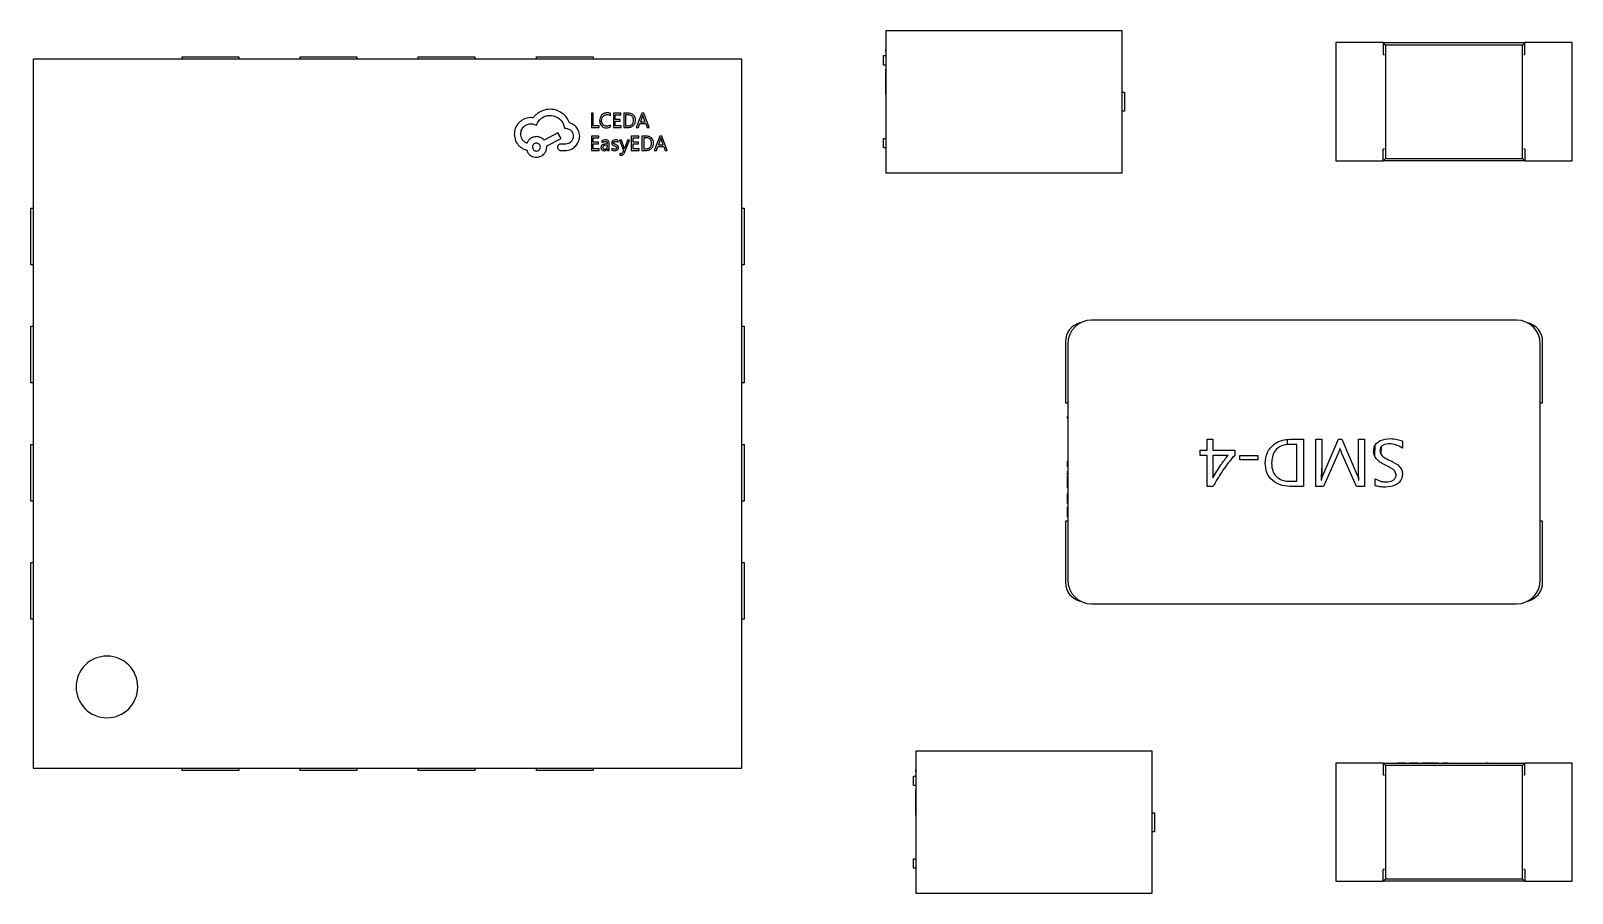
# Model space of a CAD drawing. Header units: millimetres. Extents: x 0 to 297, y 0 to 210.
# Drawn here: x 92.18 to 105.23, y 134.76 to 142.05 of the extents above; entities that cross this region are included whole.
import ezdxf

# ---------------------------------------------------------------- set-up
doc = ezdxf.new("R2010")
doc.units = ezdxf.units.MM

msp = doc.modelspace()

# ---------------------------------------------------------------- linework, layer by layer
at = {"color": 7, "linetype": 'Continuous', "lineweight": 25}
for p, q in [((101.418, 142.052), (99.418, 142.052)), ((99.418, 142.052), (99.418, 140.852)), ((101.418, 140.852), (101.418, 142.052)), ((99.416, 141.944), (99.418, 141.944)), ((99.416, 141.93), (99.418, 141.93)), ((99.416, 141.897), (99.418, 141.897)), ((99.416, 141.89), (99.418, 141.89)), ((99.416, 141.878), (99.418, 141.878)), ((103.228, 141.952), (103.228, 140.952)), ((103.628, 141.952), (103.228, 141.952)), ((103.648, 141.932), (103.628, 141.952)), ((103.628, 141.952), (104.828, 141.952)), ((103.628, 141.952), (103.628, 141.852)), ((104.808, 141.932), (103.648, 141.932)), ((103.648, 141.932), (103.648, 140.972)), ((103.749, 141.954), (103.749, 141.952)), ((103.749, 141.954), (103.779, 141.954)), ((103.779, 141.954), (103.779, 141.952)), ((103.779, 141.954), (103.79, 141.954)), ((103.79, 141.954), (103.79, 141.952)), ((103.79, 141.954), (103.822, 141.954)), ((103.822, 141.954), (103.822, 141.952)), ((103.826, 141.954), (103.826, 141.952)), ((103.838, 141.954), (103.838, 141.952)), ((103.85, 141.954), (103.85, 141.952)), ((103.85, 141.954), (103.88, 141.954)), ((103.88, 141.954), (103.88, 141.952)), ((103.88, 141.954), (103.891, 141.954)), ((103.891, 141.954), (103.891, 141.952)), ((103.891, 141.954), (103.923, 141.954)), ((103.923, 141.954), (103.923, 141.952)), ((103.923, 141.954), (103.925, 141.954)), ((103.927, 141.954), (103.927, 141.952)), ((103.939, 141.954), (103.939, 141.952)), ((103.962, 141.954), (103.97, 141.954)), ((103.97, 141.954), (103.97, 141.952)), ((103.97, 141.954), (103.993, 141.954)), ((103.993, 141.954), (103.993, 141.952)), ((103.993, 141.954), (103.994, 141.954)), ((103.994, 141.954), (103.994, 141.952)), ((103.994, 141.954), (104.007, 141.954)), ((104.007, 141.954), (104.007, 141.952)), ((104.007, 141.954), (104.009, 141.954)), ((104.009, 141.954), (104.009, 141.952)), ((104.009, 141.954), (104.01, 141.954)), ((104.01, 141.954), (104.01, 141.952)), ((104.01, 141.954), (104.052, 141.954)), ((104.052, 141.954), (104.052, 141.952)), ((104.052, 141.954), (104.053, 141.954)), ((104.053, 141.954), (104.053, 141.952)), ((104.054, 141.954), (104.056, 141.954)), ((104.056, 141.954), (104.056, 141.952)), ((104.063, 141.952), (104.063, 141.954)), ((104.063, 141.954), (104.063, 141.952)), ((104.063, 141.954), (104.063, 141.952)), ((104.063, 141.954), (104.063, 141.952)), ((104.068, 141.954), (104.068, 141.952)), ((104.088, 141.954), (104.088, 141.952)), ((104.093, 141.954), (104.097, 141.954)), ((104.118, 141.954), (104.118, 141.952)), ((104.13, 141.954), (104.13, 141.952)), ((104.133, 141.954), (104.133, 141.952)), ((104.133, 141.954), (104.165, 141.954)), ((104.165, 141.954), (104.165, 141.952)), ((104.165, 141.954), (104.176, 141.954)), ((104.176, 141.954), (104.176, 141.952)), ((104.176, 141.954), (104.176, 141.952)), ((104.176, 141.954), (104.176, 141.954)), ((104.176, 141.954), (104.176, 141.952)), ((104.176, 141.954), (104.177, 141.954)), ((104.176, 141.954), (104.176, 141.954)), ((104.177, 141.954), (104.177, 141.952)), ((104.243, 141.954), (104.243, 141.952)), ((104.3, 141.954), (104.3, 141.952)), ((104.331, 141.954), (104.331, 141.952)), ((104.409, 141.954), (104.409, 141.952)), ((104.479, 141.954), (104.479, 141.952)), ((104.504, 141.954), (104.504, 141.952)), ((104.518, 141.954), (104.518, 141.952)), ((104.584, 141.954), (104.584, 141.952)), ((104.612, 141.954), (104.612, 141.952)), ((104.828, 141.952), (104.808, 141.932)), ((104.808, 140.972), (104.808, 141.932)), ((105.228, 141.952), (104.828, 141.952)), ((104.828, 141.852), (104.828, 141.952)), ((105.228, 140.952), (105.228, 141.952)), ((92.198, 141.813), (92.198, 135.813)), ((98.198, 141.813), (92.198, 141.813)), ((93.458, 141.813), (93.458, 141.833)), ((93.458, 141.833), (93.938, 141.833)), ((93.938, 141.833), (93.938, 141.813)), ((94.458, 141.813), (94.458, 141.833)), ((94.458, 141.833), (94.938, 141.833)), ((94.938, 141.833), (94.938, 141.813)), ((95.458, 141.813), (95.458, 141.833)), ((95.458, 141.833), (95.938, 141.833)), ((95.938, 141.833), (95.938, 141.813)), ((96.458, 141.833), (96.938, 141.833)), ((96.458, 141.813), (96.458, 141.833)), ((96.938, 141.833), (96.938, 141.813)), ((98.198, 135.813), (98.198, 141.813)), ((99.398, 141.762), (99.398, 141.842)), ((99.398, 141.842), (99.416, 141.842)), ((99.418, 141.762), (99.398, 141.762)), ((99.416, 141.843), (99.418, 141.843)), ((99.416, 141.804), (99.418, 141.804)), ((99.416, 141.788), (99.418, 141.788)), ((99.416, 141.759), (99.418, 141.759)), ((99.416, 141.721), (99.416, 141.726)), ((99.416, 141.726), (99.418, 141.726)), ((103.628, 141.852), (103.638, 141.852)), ((104.818, 141.852), (104.828, 141.852)), ((99.416, 141.721), (99.418, 141.721)), ((99.416, 141.705), (99.416, 141.721)), ((99.416, 141.704), (99.416, 141.705)), ((99.416, 141.705), (99.418, 141.705)), ((99.416, 141.704), (99.418, 141.704)), ((99.416, 141.703), (99.418, 141.703)), ((99.416, 141.699), (99.418, 141.699)), ((99.416, 141.699), (99.416, 141.699)), ((99.416, 141.697), (99.418, 141.697)), ((99.416, 141.685), (99.416, 141.687)), ((99.416, 141.682), (99.418, 141.682)), ((99.416, 141.673), (99.418, 141.673)), ((99.416, 141.669), (99.418, 141.669)), ((99.416, 141.665), (99.416, 141.666)), ((99.416, 141.666), (99.418, 141.666)), ((99.416, 141.664), (99.418, 141.664)), ((99.416, 141.643), (99.416, 141.664)), ((99.416, 141.641), (99.416, 141.643)), ((99.416, 141.643), (99.418, 141.643)), ((99.416, 141.643), (99.418, 141.643)), ((99.416, 141.643), (99.416, 141.643)), ((99.416, 141.641), (99.418, 141.641)), ((99.416, 141.635), (99.416, 141.641)), ((99.416, 141.635), (99.418, 141.635)), ((99.416, 141.623), (99.416, 141.635)), ((99.416, 141.623), (99.418, 141.623)), ((99.416, 141.608), (99.418, 141.608)), ((99.416, 141.602), (99.418, 141.602)), ((99.416, 141.6), (99.416, 141.601)), ((99.416, 141.6), (99.418, 141.6)), ((99.416, 141.584), (99.416, 141.6)), ((99.416, 141.584), (99.418, 141.584)), ((99.416, 141.578), (99.416, 141.584)), ((99.416, 141.578), (99.418, 141.578)), ((99.416, 141.563), (99.416, 141.578)), ((99.416, 141.563), (99.418, 141.563)), ((99.416, 141.557), (99.416, 141.562)), ((99.416, 141.557), (99.418, 141.557)), ((99.416, 141.551), (99.418, 141.551)), ((99.416, 141.533), (99.416, 141.549)), ((99.416, 141.549), (99.418, 141.549)), ((99.416, 141.533), (99.418, 141.533)), ((99.416, 141.527), (99.416, 141.533)), ((99.416, 141.512), (99.416, 141.527)), ((99.416, 141.527), (99.418, 141.527)), ((99.416, 141.512), (99.418, 141.512)), ((101.418, 141.532), (101.438, 141.532)), ((101.438, 141.532), (101.438, 141.372)), ((96.925, 141.356), (96.925, 141.234)), ((96.94, 141.356), (96.925, 141.356)), ((96.94, 141.248), (96.94, 141.356)), ((97.085, 141.336), (97.085, 141.353)), ((97.11, 141.356), (97.11, 141.234)), ((97.173, 141.356), (97.11, 141.356)), ((97.125, 141.342), (97.173, 141.342)), ((97.125, 141.303), (97.125, 141.342)), ((97.173, 141.342), (97.173, 141.356)), ((97.198, 141.356), (97.198, 141.234)), ((97.233, 141.356), (97.198, 141.356)), ((97.233, 141.342), (97.214, 141.342)), ((97.214, 141.342), (97.214, 141.248)), ((97.351, 141.356), (97.304, 141.234)), ((97.368, 141.356), (97.351, 141.356)), ((97.359, 141.34), (97.359, 141.34)), ((97.414, 141.234), (97.368, 141.356)), ((101.438, 141.372), (101.418, 141.372)), ((96.696, 141.228), (96.703, 141.228)), ((96.925, 141.234), (96.989, 141.234)), ((96.989, 141.248), (96.94, 141.248)), ((96.989, 141.234), (96.989, 141.248)), ((97.085, 141.239), (97.085, 141.254)), ((97.11, 141.234), (97.175, 141.234)), ((97.169, 141.303), (97.125, 141.303)), ((97.125, 141.289), (97.169, 141.289)), ((97.125, 141.248), (97.125, 141.289)), ((97.175, 141.248), (97.125, 141.248)), ((97.169, 141.289), (97.169, 141.303)), ((97.175, 141.234), (97.175, 141.248)), ((97.198, 141.234), (97.232, 141.234)), ((97.214, 141.248), (97.232, 141.248)), ((97.304, 141.234), (97.322, 141.234)), ((97.322, 141.234), (97.334, 141.267)), ((97.334, 141.267), (97.384, 141.267)), ((97.357, 141.332), (97.339, 141.281)), ((97.339, 141.281), (97.38, 141.281)), ((97.38, 141.281), (97.361, 141.332)), ((97.384, 141.267), (97.397, 141.234)), ((97.397, 141.234), (97.414, 141.234)), ((96.641, 141.188), (96.524, 141.127)), ((96.546, 141.078), (96.668, 141.142)), ((96.546, 141.069), (96.546, 141.078)), ((96.668, 141.142), (96.641, 141.188)), ((96.708, 141.093), (96.669, 141.093)), ((96.925, 141.162), (96.925, 141.04)), ((96.987, 141.162), (96.925, 141.162)), ((96.94, 141.148), (96.987, 141.148)), ((96.94, 141.109), (96.94, 141.148)), ((96.984, 141.109), (96.94, 141.109)), ((96.94, 141.095), (96.984, 141.095)), ((96.94, 141.054), (96.94, 141.095)), ((96.984, 141.095), (96.984, 141.109)), ((96.987, 141.148), (96.987, 141.162)), ((97.013, 141.121), (97.013, 141.106)), ((97.06, 141.096), (97.034, 141.092)), ((97.06, 141.084), (97.039, 141.081)), ((97.06, 141.076), (97.06, 141.084)), ((97.075, 141.04), (97.075, 141.096)), ((97.15, 141.111), (97.15, 141.125)), ((97.162, 141.127), (97.197, 141.04)), ((97.179, 141.127), (97.162, 141.127)), ((97.202, 141.062), (97.179, 141.127)), ((97.23, 141.127), (97.206, 141.062)), ((97.206, 141.027), (97.246, 141.127)), ((97.246, 141.127), (97.23, 141.127)), ((97.325, 141.162), (97.262, 141.162)), ((97.262, 141.162), (97.262, 141.04)), ((97.278, 141.148), (97.325, 141.148)), ((97.278, 141.109), (97.278, 141.148)), ((97.322, 141.109), (97.278, 141.109)), ((97.278, 141.095), (97.322, 141.095)), ((97.278, 141.054), (97.278, 141.095)), ((97.322, 141.095), (97.322, 141.109)), ((97.325, 141.148), (97.325, 141.162)), ((97.351, 141.162), (97.351, 141.04)), ((97.386, 141.162), (97.351, 141.162)), ((97.385, 141.148), (97.367, 141.148)), ((97.367, 141.148), (97.367, 141.054)), ((97.504, 141.162), (97.457, 141.04)), ((97.475, 141.04), (97.486, 141.074)), ((97.486, 141.074), (97.537, 141.074)), ((97.51, 141.138), (97.491, 141.087)), ((97.491, 141.087), (97.532, 141.087)), ((97.521, 141.162), (97.504, 141.162)), ((97.512, 141.147), (97.512, 141.147)), ((97.532, 141.087), (97.514, 141.138)), ((97.567, 141.04), (97.521, 141.162)), ((97.537, 141.074), (97.55, 141.04)), ((99.398, 141.062), (99.398, 141.142)), ((99.398, 141.142), (99.418, 141.142)), ((96.662, 141.04), (96.714, 141.04)), ((96.925, 141.04), (96.99, 141.04)), ((96.99, 141.054), (96.94, 141.054)), ((96.99, 141.04), (96.99, 141.054)), ((97.059, 141.054), (97.06, 141.054)), ((97.06, 141.054), (97.06, 141.04)), ((97.06, 141.04), (97.075, 141.04)), ((97.096, 141.059), (97.096, 141.043)), ((97.165, 141.014), (97.165, 141)), ((97.197, 141.04), (97.19, 141.025)), ((97.204, 141.055), (97.202, 141.062)), ((97.204, 141.055), (97.204, 141.055)), ((97.262, 141.04), (97.328, 141.04)), ((97.328, 141.054), (97.278, 141.054)), ((97.328, 141.04), (97.328, 141.054)), ((97.351, 141.04), (97.385, 141.04)), ((97.367, 141.054), (97.385, 141.054)), ((97.457, 141.04), (97.475, 141.04)), ((97.55, 141.04), (97.567, 141.04)), ((99.418, 141.062), (99.398, 141.062)), ((103.228, 140.952), (103.628, 140.952)), ((103.638, 141.052), (103.628, 141.052)), ((103.628, 140.952), (103.628, 141.052)), ((103.648, 140.972), (103.628, 140.952)), ((104.828, 140.952), (103.628, 140.952)), ((103.648, 140.972), (104.808, 140.972)), ((104.828, 140.952), (104.808, 140.972)), ((104.828, 141.052), (104.818, 141.052)), ((104.828, 141.052), (104.828, 140.952)), ((104.828, 140.952), (105.228, 140.952)), ((99.418, 140.852), (101.418, 140.852)), ((92.178, 140.073), (92.178, 140.553)), ((92.178, 140.553), (92.198, 140.553)), ((98.198, 140.553), (98.218, 140.553)), ((98.218, 140.553), (98.218, 140.073)), ((92.198, 140.073), (92.178, 140.073)), ((98.218, 140.073), (98.198, 140.073)), ((92.178, 139.073), (92.178, 139.553)), ((92.178, 139.553), (92.198, 139.553)), ((98.198, 139.553), (98.218, 139.553)), ((98.218, 139.553), (98.218, 139.073)), ((104.758, 139.604), (101.158, 139.604)), ((100.938, 139.424), (100.938, 138.904)), ((100.958, 139.404), (100.958, 137.404)), ((104.958, 137.404), (104.958, 139.404)), ((104.978, 138.904), (104.978, 139.424)), ((92.198, 139.073), (92.178, 139.073)), ((98.218, 139.073), (98.198, 139.073)), ((100.938, 138.904), (100.958, 138.904)), ((100.956, 138.891), (100.958, 138.891)), ((100.956, 138.861), (100.958, 138.861)), ((104.958, 138.904), (104.978, 138.904)), ((100.956, 138.788), (100.958, 138.788)), ((100.956, 138.773), (100.958, 138.773)), ((100.956, 138.745), (100.958, 138.745)), ((100.956, 138.669), (100.958, 138.669)), ((102.137, 138.597), (102.186, 138.597)), ((102.137, 138.504), (102.137, 138.597)), ((102.186, 138.597), (102.186, 138.504)), ((102.843, 138.597), (102.952, 138.597)), ((102.952, 138.597), (102.952, 138.197)), ((103.059, 138.197), (103.059, 138.597)), ((103.059, 138.597), (103.108, 138.597)), ((103.108, 138.597), (103.108, 138.33)), ((103.117, 138.291), (103.249, 138.597)), ((103.249, 138.597), (103.279, 138.597)), ((103.279, 138.597), (103.408, 138.293)), ((103.42, 138.332), (103.42, 138.597)), ((103.42, 138.597), (103.469, 138.597)), ((103.469, 138.597), (103.469, 138.197)), ((92.178, 138.073), (92.178, 138.553)), ((92.178, 138.553), (92.198, 138.553)), ((98.198, 138.553), (98.218, 138.553)), ((98.218, 138.553), (98.218, 138.073)), ((100.956, 138.582), (100.958, 138.582)), ((100.956, 138.548), (100.958, 138.548)), ((100.956, 138.485), (100.958, 138.485)), ((102.079, 138.504), (102.137, 138.504)), ((102.079, 138.46), (102.079, 138.504)), ((102.186, 138.504), (102.371, 138.504)), ((102.371, 138.504), (102.371, 138.462)), ((102.817, 138.549), (102.819, 138.594)), ((102.898, 138.553), (102.841, 138.553)), ((102.898, 138.241), (102.898, 138.553)), ((103.244, 138.469), (103.122, 138.197)), ((103.264, 138.519), (103.262, 138.519)), ((103.401, 138.197), (103.282, 138.47)), ((103.557, 138.452), (103.56, 138.543)), ((103.61, 138.531), (103.608, 138.476)), ((103.791, 138.581), (103.791, 138.522)), ((100.956, 138.4), (100.956, 138.412)), ((100.956, 138.412), (100.958, 138.412)), ((100.956, 138.4), (100.958, 138.4)), ((100.956, 138.364), (100.956, 138.4)), ((100.956, 138.363), (100.956, 138.364)), ((100.956, 138.364), (100.958, 138.364)), ((100.956, 138.363), (100.958, 138.363)), ((100.956, 138.361), (100.958, 138.361)), ((100.956, 138.352), (100.956, 138.353)), ((100.956, 138.348), (100.958, 138.348)), ((102.137, 138.46), (102.079, 138.46)), ((102.137, 138.197), (102.137, 138.46)), ((102.186, 138.46), (102.186, 138.27)), ((102.315, 138.46), (102.186, 138.46)), ((102.415, 138.46), (102.566, 138.46)), ((102.415, 138.421), (102.415, 138.46)), ((102.566, 138.421), (102.415, 138.421)), ((102.566, 138.46), (102.566, 138.421)), ((103.105, 138.26), (103.108, 138.352)), ((103.704, 138.405), (103.705, 138.414)), ((100.956, 138.32), (100.956, 138.324)), ((100.956, 138.315), (100.958, 138.315)), ((100.956, 138.301), (100.958, 138.301)), ((100.956, 138.294), (100.958, 138.294)), ((100.956, 138.286), (100.958, 138.286)), ((100.956, 138.286), (100.958, 138.286)), ((100.956, 138.277), (100.956, 138.279)), ((100.956, 138.279), (100.958, 138.279)), ((100.956, 138.23), (100.956, 138.276)), ((100.956, 138.276), (100.958, 138.276)), ((100.956, 138.23), (100.958, 138.23)), ((100.956, 138.228), (100.956, 138.23)), ((100.956, 138.225), (100.956, 138.228)), ((100.956, 138.228), (100.958, 138.228)), ((100.956, 138.225), (100.958, 138.225)), ((100.956, 138.211), (100.956, 138.225)), ((100.956, 138.211), (100.958, 138.211)), ((100.956, 138.185), (100.956, 138.211)), ((102.839, 138.241), (102.898, 138.241)), ((103.104, 138.25), (103.105, 138.25)), ((103.42, 138.25), (103.422, 138.25)), ((103.561, 138.203), (103.561, 138.261)), ((92.198, 138.073), (92.178, 138.073)), ((98.218, 138.073), (98.198, 138.073)), ((100.956, 138.185), (100.958, 138.185)), ((100.956, 138.151), (100.958, 138.151)), ((100.956, 138.138), (100.958, 138.138)), ((100.956, 138.133), (100.956, 138.136)), ((100.956, 138.099), (100.956, 138.133)), ((100.956, 138.133), (100.958, 138.133)), ((100.956, 138.099), (100.958, 138.099)), ((100.956, 138.086), (100.956, 138.099)), ((100.956, 138.086), (100.958, 138.086)), ((100.956, 138.052), (100.956, 138.086)), ((102.189, 138.197), (102.137, 138.197)), ((102.952, 138.197), (102.839, 138.197)), ((103.122, 138.197), (103.059, 138.197)), ((103.469, 138.197), (103.401, 138.197)), ((100.956, 138.052), (100.958, 138.052)), ((100.956, 138.039), (100.958, 138.039)), ((100.956, 138.026), (100.958, 138.026)), ((100.956, 137.987), (100.956, 138.021)), ((100.956, 138.021), (100.958, 138.021)), ((100.956, 137.987), (100.958, 137.987)), ((100.956, 137.974), (100.956, 137.987)), ((100.956, 137.94), (100.956, 137.974)), ((100.956, 137.974), (100.958, 137.974)), ((100.938, 137.904), (100.938, 137.384)), ((100.958, 137.904), (100.938, 137.904)), ((100.956, 137.94), (100.958, 137.94)), ((104.978, 137.904), (104.958, 137.904)), ((104.978, 137.384), (104.978, 137.904)), ((92.178, 137.073), (92.178, 137.553)), ((92.178, 137.553), (92.198, 137.553)), ((98.198, 137.553), (98.218, 137.553)), ((98.218, 137.553), (98.218, 137.073)), ((101.158, 137.204), (104.758, 137.204)), ((92.198, 137.073), (92.178, 137.073)), ((98.218, 137.073), (98.198, 137.073)), ((101.672, 135.956), (99.672, 135.956)), ((99.672, 135.956), (99.672, 134.756)), ((101.672, 134.756), (101.672, 135.956)), ((103.228, 135.856), (103.228, 134.856)), ((103.628, 135.856), (103.228, 135.856)), ((103.648, 135.836), (103.628, 135.856)), ((103.628, 135.856), (104.828, 135.856)), ((103.628, 135.856), (103.628, 135.756)), ((103.749, 135.858), (103.749, 135.856)), ((103.749, 135.858), (103.779, 135.858)), ((103.779, 135.858), (103.779, 135.856)), ((103.779, 135.858), (103.79, 135.858)), ((103.79, 135.858), (103.79, 135.856)), ((103.79, 135.858), (103.822, 135.858)), ((103.822, 135.858), (103.822, 135.856)), ((103.826, 135.858), (103.826, 135.856)), ((103.838, 135.858), (103.838, 135.856)), ((103.85, 135.858), (103.85, 135.856)), ((103.85, 135.858), (103.88, 135.858)), ((103.88, 135.858), (103.88, 135.856)), ((103.88, 135.858), (103.891, 135.858)), ((103.891, 135.858), (103.891, 135.856)), ((103.891, 135.858), (103.923, 135.858)), ((103.923, 135.858), (103.923, 135.856)), ((103.923, 135.858), (103.925, 135.858)), ((103.927, 135.858), (103.927, 135.856)), ((103.939, 135.858), (103.939, 135.856)), ((103.962, 135.858), (103.97, 135.858)), ((103.97, 135.858), (103.97, 135.856)), ((103.97, 135.858), (103.993, 135.858)), ((103.993, 135.858), (103.993, 135.856)), ((103.993, 135.858), (103.994, 135.858)), ((103.994, 135.858), (103.994, 135.856)), ((103.994, 135.858), (104.007, 135.858)), ((104.007, 135.858), (104.007, 135.856)), ((104.007, 135.858), (104.009, 135.858)), ((104.009, 135.858), (104.009, 135.856)), ((104.009, 135.858), (104.01, 135.858)), ((104.01, 135.858), (104.01, 135.856)), ((104.01, 135.858), (104.052, 135.858)), ((104.052, 135.858), (104.052, 135.856)), ((104.052, 135.858), (104.053, 135.858)), ((104.053, 135.858), (104.053, 135.856)), ((104.054, 135.858), (104.056, 135.858)), ((104.056, 135.858), (104.056, 135.856)), ((104.063, 135.856), (104.063, 135.858)), ((104.063, 135.858), (104.063, 135.856)), ((104.063, 135.858), (104.063, 135.856)), ((104.063, 135.858), (104.063, 135.856)), ((104.068, 135.858), (104.068, 135.856)), ((104.088, 135.858), (104.088, 135.856)), ((104.093, 135.858), (104.097, 135.858)), ((104.118, 135.858), (104.118, 135.856)), ((104.13, 135.858), (104.13, 135.856)), ((104.133, 135.858), (104.133, 135.856)), ((104.133, 135.858), (104.165, 135.858)), ((104.165, 135.858), (104.165, 135.856)), ((104.165, 135.858), (104.176, 135.858)), ((104.176, 135.858), (104.176, 135.856)), ((104.176, 135.858), (104.176, 135.856)), ((104.176, 135.858), (104.176, 135.858)), ((104.176, 135.858), (104.176, 135.856)), ((104.176, 135.858), (104.177, 135.858)), ((104.176, 135.858), (104.176, 135.858)), ((104.177, 135.858), (104.177, 135.856)), ((104.243, 135.858), (104.243, 135.856)), ((104.3, 135.858), (104.3, 135.856)), ((104.331, 135.858), (104.331, 135.856)), ((104.409, 135.858), (104.409, 135.856)), ((104.479, 135.858), (104.479, 135.856)), ((104.504, 135.858), (104.504, 135.856)), ((104.518, 135.858), (104.518, 135.856)), ((104.584, 135.858), (104.584, 135.856)), ((104.612, 135.858), (104.612, 135.856)), ((104.828, 135.856), (104.808, 135.836)), ((105.228, 135.856), (104.828, 135.856)), ((104.828, 135.756), (104.828, 135.856)), ((105.228, 134.856), (105.228, 135.856)), ((92.198, 135.813), (98.198, 135.813)), ((93.458, 135.793), (93.458, 135.813)), ((93.938, 135.793), (93.458, 135.793)), ((93.938, 135.813), (93.938, 135.793)), ((94.458, 135.793), (94.458, 135.813)), ((94.938, 135.793), (94.458, 135.793)), ((94.938, 135.813), (94.938, 135.793)), ((95.458, 135.793), (95.458, 135.813)), ((95.938, 135.793), (95.458, 135.793)), ((95.938, 135.813), (95.938, 135.793)), ((96.458, 135.793), (96.458, 135.813)), ((96.938, 135.793), (96.458, 135.793)), ((96.938, 135.813), (96.938, 135.793)), ((99.652, 135.666), (99.652, 135.746)), ((99.652, 135.746), (99.67, 135.746)), ((99.67, 135.848), (99.672, 135.848)), ((99.67, 135.834), (99.672, 135.834)), ((99.67, 135.801), (99.672, 135.801)), ((99.67, 135.794), (99.672, 135.794)), ((99.67, 135.782), (99.672, 135.782)), ((99.67, 135.747), (99.672, 135.747)), ((103.628, 135.756), (103.638, 135.756)), ((103.648, 135.836), (103.648, 134.876)), ((104.808, 135.836), (103.648, 135.836)), ((104.808, 134.876), (104.808, 135.836)), ((104.818, 135.756), (104.828, 135.756)), ((99.672, 135.666), (99.652, 135.666)), ((99.67, 135.708), (99.672, 135.708)), ((99.67, 135.692), (99.672, 135.692)), ((99.67, 135.663), (99.672, 135.663)), ((99.67, 135.625), (99.67, 135.63)), ((99.67, 135.63), (99.672, 135.63)), ((99.67, 135.625), (99.672, 135.625)), ((99.67, 135.609), (99.67, 135.625)), ((99.67, 135.608), (99.67, 135.609)), ((99.67, 135.609), (99.672, 135.609)), ((99.67, 135.608), (99.672, 135.608)), ((99.67, 135.607), (99.672, 135.607)), ((99.67, 135.603), (99.672, 135.603)), ((99.67, 135.603), (99.67, 135.603)), ((99.67, 135.601), (99.672, 135.601)), ((99.67, 135.589), (99.67, 135.591)), ((99.67, 135.586), (99.672, 135.586)), ((99.67, 135.577), (99.672, 135.577)), ((99.67, 135.573), (99.672, 135.573)), ((99.67, 135.57), (99.672, 135.57)), ((99.67, 135.569), (99.67, 135.57)), ((99.67, 135.547), (99.67, 135.568)), ((99.67, 135.568), (99.672, 135.568)), ((99.67, 135.545), (99.67, 135.547)), ((99.67, 135.547), (99.672, 135.547)), ((99.67, 135.547), (99.672, 135.547)), ((99.67, 135.547), (99.67, 135.547)), ((99.67, 135.545), (99.672, 135.545)), ((99.67, 135.539), (99.67, 135.545)), ((99.67, 135.527), (99.67, 135.539)), ((99.67, 135.539), (99.672, 135.539)), ((99.67, 135.527), (99.672, 135.527)), ((99.67, 135.512), (99.672, 135.512)), ((99.67, 135.506), (99.672, 135.506)), ((99.67, 135.504), (99.67, 135.505)), ((99.67, 135.488), (99.67, 135.504)), ((99.67, 135.504), (99.672, 135.504)), ((99.67, 135.488), (99.672, 135.488)), ((99.67, 135.482), (99.67, 135.488)), ((99.67, 135.467), (99.67, 135.482)), ((99.67, 135.482), (99.672, 135.482)), ((99.67, 135.467), (99.672, 135.467)), ((99.67, 135.461), (99.67, 135.466)), ((99.67, 135.461), (99.672, 135.461)), ((99.67, 135.455), (99.672, 135.455)), ((99.67, 135.453), (99.672, 135.453)), ((99.67, 135.437), (99.67, 135.453)), ((99.67, 135.437), (99.672, 135.437)), ((99.67, 135.431), (99.67, 135.437)), ((99.67, 135.416), (99.67, 135.431)), ((99.67, 135.431), (99.672, 135.431)), ((99.67, 135.416), (99.672, 135.416)), ((101.672, 135.436), (101.692, 135.436)), ((101.692, 135.436), (101.692, 135.276)), ((101.692, 135.276), (101.672, 135.276)), ((99.652, 135.046), (99.672, 135.046)), ((99.652, 134.966), (99.652, 135.046)), ((99.672, 134.966), (99.652, 134.966)), ((103.638, 134.956), (103.628, 134.956)), ((103.628, 134.856), (103.628, 134.956)), ((104.828, 134.956), (104.818, 134.956)), ((104.828, 134.956), (104.828, 134.856)), ((103.228, 134.856), (103.628, 134.856)), ((103.648, 134.876), (103.628, 134.856)), ((104.828, 134.856), (103.628, 134.856)), ((103.648, 134.876), (104.808, 134.876)), ((104.828, 134.856), (104.808, 134.876)), ((104.828, 134.856), (105.228, 134.856)), ((99.672, 134.756), (101.672, 134.756))]:
    msp.add_line(p, q, dxfattribs=at)
for centre, radius, start, end in [((101.098, 139.424), 0.16, 102.487, 180), ((101.158, 139.404), 0.2, 90, 180), ((104.758, 139.404), 0.2, 0, 90), ((104.818, 139.424), 0.16, 0, 77.513), ((101.098, 137.384), 0.16, 180, 257.513), ((101.158, 137.404), 0.2, 180, 270), ((104.758, 137.404), 0.2, 270, 0), ((104.818, 137.384), 0.16, 282.487, 0), ((92.822, 136.501), 0.261, 0, 180), ((92.822, 136.501), 0.261, 180, 0)]:
    msp.add_arc(centre, radius, start, end, dxfattribs=at)
for points, knots in [([(99.416, 141.89), (99.416, 141.892), (99.416, 141.894), (99.416, 141.896), (99.416, 141.897)], [0, 0, 0, 0, 0.560098, 1, 1, 1, 1]), ([(99.416, 141.878), (99.416, 141.88), (99.416, 141.885), (99.416, 141.889), (99.416, 141.89)], [0, 0, 0, 0, 0.55532, 1, 1, 1, 1]), ([(104.056, 141.954), (104.057, 141.954), (104.059, 141.954), (104.062, 141.954), (104.062, 141.954), (104.063, 141.954)], [0, 0, 0, 0, 0.292205, 0.564001, 1, 1, 1, 1]), ([(104.068, 141.954), (104.072, 141.954), (104.078, 141.954), (104.084, 141.954), (104.088, 141.954)], [0, 0, 0, 0, 0.516592, 1, 1, 1, 1]), ([(104.122, 141.954), (104.122, 141.954), (104.123, 141.954), (104.123, 141.954), (104.123, 141.954)], [0, 0, 0, 0, 0.168088, 1, 1, 1, 1]), ([(104.504, 141.954), (104.507, 141.954), (104.511, 141.954), (104.516, 141.954), (104.518, 141.954)], [0, 0, 0, 0, 0.560098, 1, 1, 1, 1]), ([(99.416, 141.697), (99.416, 141.699), (99.416, 141.703), (99.416, 141.703), (99.416, 141.703)], [0, 0, 0, 0, 0.535916, 1, 1, 1, 1]), ([(99.416, 141.682), (99.416, 141.685), (99.416, 141.691), (99.416, 141.695), (99.416, 141.697)], [0, 0, 0, 0, 0.568137, 1, 1, 1, 1]), ([(99.416, 141.673), (99.416, 141.674), (99.416, 141.677), (99.416, 141.681), (99.416, 141.682)], [0, 0, 0, 0, 0.5165921, 1, 1, 1, 1]), ([(99.416, 141.666), (99.416, 141.666), (99.416, 141.667), (99.416, 141.669), (99.416, 141.669), (99.416, 141.669)], [0, 0, 0, 0, 0.292205, 0.564001, 1, 1, 1, 1]), ([(99.416, 141.608), (99.416, 141.61), (99.416, 141.615), (99.416, 141.621), (99.416, 141.623)], [0, 0, 0, 0, 0.5410323, 1, 1, 1, 1]), ([(99.416, 141.602), (99.416, 141.602), (99.416, 141.602), (99.416, 141.604), (99.416, 141.606), (99.416, 141.608)], [0, 0, 0, 0, 0.297635, 0.573106, 1, 1, 1, 1]), ([(99.416, 141.551), (99.416, 141.551), (99.416, 141.551), (99.416, 141.553), (99.416, 141.555), (99.416, 141.557)], [0, 0, 0, 0, 0.297635, 0.573106, 1, 1, 1, 1]), ([(96.47, 141.355), (96.462, 141.348), (96.448, 141.337), (96.437, 141.323), (96.432, 141.317)], [0, 0, 0, 0, 0.55532, 1, 1, 1, 1]), ([(96.458, 141.253), (96.464, 141.266), (96.476, 141.292), (96.506, 141.318), (96.54, 141.334), (96.563, 141.336), (96.575, 141.336)], [0, 0, 0, 0, 0.277461, 0.551779, 0.771142, 1, 1, 1, 1]), ([(96.574, 141.389), (96.553, 141.387), (96.515, 141.383), (96.484, 141.363), (96.47, 141.355)], [0, 0, 0, 0, 0.5613801, 1, 1, 1, 1]), ([(96.692, 141.343), (96.672, 141.358), (96.636, 141.383), (96.593, 141.387), (96.574, 141.389)], [0, 0, 0, 0, 0.560447, 1, 1, 1, 1]), ([(96.575, 141.336), (96.592, 141.334), (96.625, 141.33), (96.663, 141.302), (96.688, 141.267), (96.693, 141.241), (96.696, 141.228)], [0, 0, 0, 0, 0.2844763, 0.5604314, 0.7778595, 1, 1, 1, 1]), ([(96.739, 141.275), (96.732, 141.289), (96.72, 141.315), (96.701, 141.335), (96.692, 141.343)], [0, 0, 0, 0, 0.5568971, 1, 1, 1, 1]), ([(97.011, 141.34), (97.006, 141.332), (96.995, 141.318), (96.994, 141.301), (96.994, 141.292)], [0, 0, 0, 0, 0.5359162, 1, 1, 1, 1]), ([(97.056, 141.358), (97.047, 141.357), (97.03, 141.355), (97.017, 141.345), (97.011, 141.34)], [0, 0, 0, 0, 0.568137, 1, 1, 1, 1]), ([(97.023, 141.33), (97.029, 141.334), (97.038, 141.342), (97.051, 141.343), (97.056, 141.344)], [0, 0, 0, 0, 0.545172, 1, 1, 1, 1]), ([(97.085, 141.353), (97.08, 141.354), (97.071, 141.358), (97.061, 141.358), (97.056, 141.358)], [0, 0, 0, 0, 0.516592, 1, 1, 1, 1]), ([(97.056, 141.344), (97.062, 141.343), (97.072, 141.343), (97.081, 141.338), (97.085, 141.336)], [0, 0, 0, 0, 0.564823, 1, 1, 1, 1]), ([(97.279, 141.34), (97.272, 141.345), (97.258, 141.354), (97.241, 141.355), (97.233, 141.356)], [0, 0, 0, 0, 0.541032, 1, 1, 1, 1]), ([(97.268, 141.33), (97.262, 141.334), (97.251, 141.341), (97.239, 141.341), (97.233, 141.342)], [0, 0, 0, 0, 0.529515, 1, 1, 1, 1]), ([(97.298, 141.296), (97.297, 141.301), (97.297, 141.31), (97.292, 141.326), (97.284, 141.334), (97.279, 141.34)], [0, 0, 0, 0, 0.297635, 0.573106, 1, 1, 1, 1]), ([(97.359, 141.34), (97.359, 141.338), (97.358, 141.335), (97.357, 141.333), (97.357, 141.332)], [0, 0, 0, 0, 0.62739, 1, 1, 1, 1]), ([(97.361, 141.332), (97.361, 141.333), (97.36, 141.336), (97.359, 141.339), (97.359, 141.34)], [0, 0, 0, 0, 0.461299, 1, 1, 1, 1]), ([(96.312, 141.277), (96.299, 141.26), (96.276, 141.231), (96.273, 141.194), (96.271, 141.178)], [0, 0, 0, 0, 0.557202, 1, 1, 1, 1]), ([(96.412, 141.318), (96.391, 141.316), (96.353, 141.311), (96.325, 141.287), (96.312, 141.277)], [0, 0, 0, 0, 0.556227, 1, 1, 1, 1]), ([(96.326, 141.179), (96.327, 141.192), (96.331, 141.218), (96.354, 141.246), (96.382, 141.263), (96.402, 141.265), (96.412, 141.266)], [0, 0, 0, 0, 0.2833163, 0.5580486, 0.7754339, 1, 1, 1, 1]), ([(96.432, 141.317), (96.428, 141.317), (96.421, 141.318), (96.415, 141.318), (96.412, 141.318)], [0, 0, 0, 0, 0.560098, 1, 1, 1, 1]), ([(96.412, 141.266), (96.422, 141.265), (96.438, 141.264), (96.452, 141.256), (96.458, 141.253)], [0, 0, 0, 0, 0.5694378, 1, 1, 1, 1]), ([(96.703, 141.228), (96.713, 141.227), (96.733, 141.224), (96.755, 141.206), (96.768, 141.184), (96.77, 141.168), (96.771, 141.16)], [0, 0, 0, 0, 0.283534, 0.557975, 0.775205, 1, 1, 1, 1]), ([(96.825, 141.161), (96.823, 141.175), (96.819, 141.204), (96.797, 141.238), (96.77, 141.262), (96.749, 141.271), (96.739, 141.275)], [0, 0, 0, 0, 0.281479, 0.558611, 0.777607, 1, 1, 1, 1]), ([(96.994, 141.292), (96.995, 141.283), (96.996, 141.267), (97.005, 141.254), (97.01, 141.248)], [0, 0, 0, 0, 0.582615, 1, 1, 1, 1]), ([(97.01, 141.293), (97.011, 141.301), (97.012, 141.315), (97.02, 141.326), (97.023, 141.33)], [0, 0, 0, 0, 0.5859065, 1, 1, 1, 1]), ([(97.022, 141.259), (97.019, 141.264), (97.011, 141.275), (97.011, 141.287), (97.01, 141.293)], [0, 0, 0, 0, 0.528199, 1, 1, 1, 1]), ([(97.01, 141.248), (97.016, 141.243), (97.028, 141.233), (97.044, 141.232), (97.051, 141.232)], [0, 0, 0, 0, 0.5381948, 1, 1, 1, 1]), ([(97.054, 141.246), (97.047, 141.246), (97.035, 141.247), (97.026, 141.255), (97.022, 141.259)], [0, 0, 0, 0, 0.571087, 1, 1, 1, 1]), ([(97.051, 141.232), (97.058, 141.232), (97.07, 141.232), (97.081, 141.237), (97.085, 141.239)], [0, 0, 0, 0, 0.595834, 1, 1, 1, 1]), ([(97.085, 141.254), (97.08, 141.251), (97.07, 141.246), (97.059, 141.246), (97.054, 141.246)], [0, 0, 0, 0, 0.540106, 1, 1, 1, 1]), ([(97.232, 141.248), (97.24, 141.248), (97.253, 141.249), (97.264, 141.257), (97.268, 141.26)], [0, 0, 0, 0, 0.591294, 1, 1, 1, 1]), ([(97.232, 141.234), (97.242, 141.235), (97.26, 141.236), (97.273, 141.246), (97.279, 141.251)], [0, 0, 0, 0, 0.577296, 1, 1, 1, 1]), ([(97.281, 141.296), (97.281, 141.3), (97.281, 141.307), (97.277, 141.32), (97.271, 141.326), (97.268, 141.33)], [0, 0, 0, 0, 0.3149752, 0.5946942, 1, 1, 1, 1]), ([(97.268, 141.26), (97.27, 141.263), (97.275, 141.268), (97.28, 141.28), (97.281, 141.29), (97.281, 141.296)], [0, 0, 0, 0, 0.25995, 0.527871, 1, 1, 1, 1]), ([(97.279, 141.251), (97.285, 141.258), (97.296, 141.271), (97.297, 141.288), (97.298, 141.296)], [0, 0, 0, 0, 0.540507, 1, 1, 1, 1]), ([(96.271, 141.178), (96.273, 141.158), (96.277, 141.123), (96.298, 141.095), (96.308, 141.083)], [0, 0, 0, 0, 0.557939, 1, 1, 1, 1]), ([(96.308, 141.083), (96.319, 141.073), (96.339, 141.054), (96.365, 141.045), (96.377, 141.041)], [0, 0, 0, 0, 0.560871, 1, 1, 1, 1]), ([(96.378, 141.1), (96.37, 141.104), (96.353, 141.113), (96.337, 141.134), (96.327, 141.157), (96.326, 141.172), (96.326, 141.179)], [0, 0, 0, 0, 0.276785, 0.552833, 0.772739, 1, 1, 1, 1]), ([(96.459, 141.157), (96.449, 141.156), (96.429, 141.154), (96.405, 141.139), (96.387, 141.121), (96.381, 141.107), (96.378, 141.1)], [0, 0, 0, 0, 0.28669, 0.564822, 0.782131, 1, 1, 1, 1]), ([(96.458, 141.102), (96.454, 141.102), (96.445, 141.101), (96.434, 141.093), (96.426, 141.082), (96.424, 141.068), (96.426, 141.055), (96.434, 141.044), (96.445, 141.036), (96.454, 141.035), (96.458, 141.035)], [0, 0, 0, 0, 0.125297, 0.247808, 0.371076, 0.5, 0.628924, 0.752192, 0.874703, 1, 1, 1, 1]), ([(96.458, 141.035), (96.463, 141.035), (96.472, 141.036), (96.483, 141.044), (96.491, 141.055), (96.493, 141.069), (96.49, 141.082), (96.483, 141.093), (96.472, 141.101), (96.463, 141.102), (96.458, 141.102)], [0, 0, 0, 0, 0.128923, 0.252192, 0.374703, 0.5, 0.628924, 0.752192, 0.874703, 1, 1, 1, 1]), ([(96.524, 141.127), (96.514, 141.137), (96.495, 141.153), (96.471, 141.156), (96.459, 141.157)], [0, 0, 0, 0, 0.54889, 1, 1, 1, 1]), ([(96.664, 141.094), (96.66, 141.093), (96.652, 141.092), (96.643, 141.085), (96.638, 141.076), (96.638, 141.07), (96.637, 141.067)], [0, 0, 0, 0, 0.283042, 0.558142, 0.775723, 1, 1, 1, 1]), ([(96.669, 141.093), (96.668, 141.093), (96.667, 141.093), (96.665, 141.093), (96.664, 141.094)], [0, 0, 0, 0, 0.560796, 1, 1, 1, 1]), ([(96.771, 141.16), (96.77, 141.151), (96.767, 141.132), (96.751, 141.11), (96.731, 141.096), (96.716, 141.094), (96.708, 141.093)], [0, 0, 0, 0, 0.283961, 0.558121, 0.774973, 1, 1, 1, 1]), ([(96.714, 141.04), (96.73, 141.043), (96.76, 141.049), (96.783, 141.07), (96.792, 141.079)], [0, 0, 0, 0, 0.557617, 1, 1, 1, 1]), ([(96.792, 141.079), (96.803, 141.093), (96.821, 141.117), (96.823, 141.148), (96.825, 141.161)], [0, 0, 0, 0, 0.560121, 1, 1, 1, 1]), ([(97.034, 141.092), (97.03, 141.091), (97.024, 141.09), (97.016, 141.087), (97.01, 141.081), (97.005, 141.073), (97.005, 141.067), (97.005, 141.064)], [0, 0, 0, 0, 0.223087, 0.413842, 0.584193, 0.78082, 1, 1, 1, 1]), ([(97.043, 141.129), (97.037, 141.129), (97.027, 141.128), (97.017, 141.123), (97.013, 141.121)], [0, 0, 0, 0, 0.572828, 1, 1, 1, 1]), ([(97.013, 141.106), (97.018, 141.11), (97.027, 141.116), (97.037, 141.117), (97.042, 141.117)], [0, 0, 0, 0, 0.566346, 1, 1, 1, 1]), ([(97.024, 141.076), (97.024, 141.075), (97.022, 141.073), (97.021, 141.07), (97.02, 141.067), (97.02, 141.065)], [0, 0, 0, 0, 0.2594261, 0.5274086, 1, 1, 1, 1]), ([(97.039, 141.081), (97.036, 141.081), (97.03, 141.08), (97.026, 141.077), (97.024, 141.076)], [0, 0, 0, 0, 0.641649, 1, 1, 1, 1]), ([(97.042, 141.117), (97.044, 141.117), (97.048, 141.117), (97.053, 141.114), (97.057, 141.11), (97.059, 141.103), (97.059, 141.098), (97.06, 141.096)], [0, 0, 0, 0, 0.190633, 0.356708, 0.518791, 0.733962, 1, 1, 1, 1]), ([(97.075, 141.096), (97.075, 141.1), (97.074, 141.107), (97.071, 141.116), (97.065, 141.124), (97.055, 141.129), (97.047, 141.129), (97.043, 141.129)], [0, 0, 0, 0, 0.215736, 0.397382, 0.561541, 0.761757, 1, 1, 1, 1]), ([(97.053, 141.058), (97.055, 141.061), (97.059, 141.066), (97.059, 141.073), (97.06, 141.076)], [0, 0, 0, 0, 0.542182, 1, 1, 1, 1]), ([(97.105, 141.122), (97.104, 141.121), (97.101, 141.118), (97.097, 141.112), (97.096, 141.107), (97.096, 141.104)], [0, 0, 0, 0, 0.292205, 0.564001, 1, 1, 1, 1]), ([(97.096, 141.104), (97.096, 141.101), (97.096, 141.096), (97.099, 141.092), (97.1, 141.09)], [0, 0, 0, 0, 0.5737749, 1, 1, 1, 1]), ([(97.1, 141.09), (97.101, 141.089), (97.103, 141.086), (97.11, 141.082), (97.115, 141.08), (97.119, 141.078)], [0, 0, 0, 0, 0.2040515, 0.4645553, 1, 1, 1, 1]), ([(97.13, 141.129), (97.125, 141.129), (97.116, 141.129), (97.109, 141.124), (97.105, 141.122)], [0, 0, 0, 0, 0.581614, 1, 1, 1, 1]), ([(97.111, 141.105), (97.111, 141.106), (97.112, 141.108), (97.113, 141.111), (97.115, 141.113), (97.116, 141.114)], [0, 0, 0, 0, 0.279552, 0.548934, 1, 1, 1, 1]), ([(97.115, 141.097), (97.114, 141.098), (97.112, 141.101), (97.111, 141.104), (97.111, 141.105)], [0, 0, 0, 0, 0.533014, 1, 1, 1, 1]), ([(97.13, 141.09), (97.126, 141.091), (97.121, 141.093), (97.116, 141.096), (97.115, 141.097)], [0, 0, 0, 0, 0.676699, 1, 1, 1, 1]), ([(97.116, 141.114), (97.118, 141.115), (97.122, 141.117), (97.126, 141.117), (97.128, 141.117)], [0, 0, 0, 0, 0.5236274, 1, 1, 1, 1]), ([(97.119, 141.078), (97.123, 141.077), (97.128, 141.075), (97.133, 141.072), (97.135, 141.071)], [0, 0, 0, 0, 0.667818, 1, 1, 1, 1]), ([(97.128, 141.117), (97.133, 141.117), (97.14, 141.116), (97.147, 141.112), (97.15, 141.111)], [0, 0, 0, 0, 0.567156, 1, 1, 1, 1]), ([(97.15, 141.125), (97.147, 141.127), (97.14, 141.129), (97.133, 141.129), (97.13, 141.129)], [0, 0, 0, 0, 0.5496137, 1, 1, 1, 1]), ([(97.149, 141.078), (97.148, 141.079), (97.145, 141.082), (97.139, 141.086), (97.133, 141.088), (97.13, 141.09)], [0, 0, 0, 0, 0.211881, 0.474285, 1, 1, 1, 1]), ([(97.154, 141.064), (97.154, 141.067), (97.154, 141.072), (97.151, 141.076), (97.149, 141.078)], [0, 0, 0, 0, 0.572606, 1, 1, 1, 1]), ([(97.421, 141.137), (97.415, 141.14), (97.404, 141.147), (97.391, 141.148), (97.385, 141.148)], [0, 0, 0, 0, 0.529515, 1, 1, 1, 1]), ([(97.432, 141.146), (97.425, 141.151), (97.411, 141.161), (97.394, 141.162), (97.386, 141.162)], [0, 0, 0, 0, 0.541032, 1, 1, 1, 1]), ([(97.434, 141.102), (97.434, 141.106), (97.433, 141.114), (97.43, 141.126), (97.424, 141.133), (97.421, 141.137)], [0, 0, 0, 0, 0.314975, 0.594694, 1, 1, 1, 1]), ([(97.421, 141.067), (97.423, 141.069), (97.428, 141.074), (97.433, 141.087), (97.434, 141.096), (97.434, 141.102)], [0, 0, 0, 0, 0.2599504, 0.5278706, 1, 1, 1, 1]), ([(97.45, 141.103), (97.45, 141.108), (97.45, 141.117), (97.445, 141.132), (97.437, 141.141), (97.432, 141.146)], [0, 0, 0, 0, 0.297635, 0.573106, 1, 1, 1, 1]), ([(97.432, 141.057), (97.438, 141.064), (97.449, 141.078), (97.45, 141.095), (97.45, 141.103)], [0, 0, 0, 0, 0.540507, 1, 1, 1, 1]), ([(97.512, 141.147), (97.511, 141.145), (97.511, 141.142), (97.51, 141.139), (97.51, 141.138)], [0, 0, 0, 0, 0.62739, 1, 1, 1, 1]), ([(97.514, 141.138), (97.514, 141.139), (97.513, 141.142), (97.512, 141.145), (97.512, 141.147)], [0, 0, 0, 0, 0.461299, 1, 1, 1, 1]), ([(96.377, 141.041), (96.381, 141.032), (96.389, 141.014), (96.411, 140.995), (96.435, 140.984), (96.451, 140.983), (96.459, 140.982)], [0, 0, 0, 0, 0.277909, 0.553175, 0.772919, 1, 1, 1, 1]), ([(96.459, 140.982), (96.472, 140.984), (96.498, 140.988), (96.526, 141.011), (96.543, 141.039), (96.545, 141.059), (96.546, 141.069)], [0, 0, 0, 0, 0.283316, 0.558049, 0.775434, 1, 1, 1, 1]), ([(96.637, 141.067), (96.638, 141.063), (96.639, 141.055), (96.645, 141.047), (96.653, 141.041), (96.659, 141.04), (96.662, 141.04)], [0, 0, 0, 0, 0.281447, 0.55884, 0.777519, 1, 1, 1, 1]), ([(97.005, 141.064), (97.005, 141.059), (97.006, 141.052), (97.01, 141.047), (97.012, 141.045)], [0, 0, 0, 0, 0.577345, 1, 1, 1, 1]), ([(97.012, 141.045), (97.015, 141.043), (97.022, 141.039), (97.029, 141.038), (97.032, 141.038)], [0, 0, 0, 0, 0.527593, 1, 1, 1, 1]), ([(97.02, 141.065), (97.02, 141.064), (97.02, 141.061), (97.022, 141.058), (97.024, 141.056), (97.025, 141.055)], [0, 0, 0, 0, 0.292626, 0.566552, 1, 1, 1, 1]), ([(97.025, 141.055), (97.027, 141.053), (97.03, 141.051), (97.034, 141.051), (97.036, 141.051)], [0, 0, 0, 0, 0.529978, 1, 1, 1, 1]), ([(97.032, 141.038), (97.036, 141.038), (97.042, 141.039), (97.052, 141.043), (97.056, 141.05), (97.059, 141.054)], [0, 0, 0, 0, 0.287353, 0.555636, 1, 1, 1, 1]), ([(97.036, 141.051), (97.04, 141.051), (97.046, 141.052), (97.051, 141.056), (97.053, 141.058)], [0, 0, 0, 0, 0.563392, 1, 1, 1, 1]), ([(97.121, 141.051), (97.116, 141.051), (97.107, 141.052), (97.099, 141.057), (97.096, 141.059)], [0, 0, 0, 0, 0.549511, 1, 1, 1, 1]), ([(97.096, 141.043), (97.1, 141.042), (97.107, 141.039), (97.115, 141.038), (97.119, 141.038)], [0, 0, 0, 0, 0.535911, 1, 1, 1, 1]), ([(97.119, 141.038), (97.125, 141.038), (97.134, 141.039), (97.141, 141.043), (97.145, 141.045)], [0, 0, 0, 0, 0.5930999, 1, 1, 1, 1]), ([(97.139, 141.062), (97.139, 141.061), (97.138, 141.058), (97.136, 141.055), (97.133, 141.052), (97.127, 141.051), (97.123, 141.051), (97.121, 141.051)], [0, 0, 0, 0, 0.16617, 0.317863, 0.479198, 0.70885, 1, 1, 1, 1]), ([(97.135, 141.071), (97.135, 141.07), (97.137, 141.069), (97.138, 141.066), (97.139, 141.064), (97.139, 141.062)], [0, 0, 0, 0, 0.288352, 0.560641, 1, 1, 1, 1]), ([(97.145, 141.045), (97.146, 141.046), (97.149, 141.049), (97.154, 141.055), (97.154, 141.061), (97.154, 141.064)], [0, 0, 0, 0, 0.287771, 0.558422, 1, 1, 1, 1]), ([(97.174, 141.012), (97.173, 141.012), (97.17, 141.013), (97.167, 141.014), (97.165, 141.014)], [0, 0, 0, 0, 0.542056, 1, 1, 1, 1]), ([(97.165, 141), (97.167, 141), (97.17, 140.999), (97.174, 140.999), (97.175, 140.999)], [0, 0, 0, 0, 0.522339, 1, 1, 1, 1]), ([(97.19, 141.025), (97.189, 141.022), (97.187, 141.019), (97.183, 141.015), (97.179, 141.013), (97.176, 141.012), (97.174, 141.012)], [0, 0, 0, 0, 0.321194, 0.5927975, 0.7925407, 1, 1, 1, 1]), ([(97.175, 140.999), (97.179, 141), (97.186, 141), (97.195, 141.007), (97.202, 141.016), (97.205, 141.023), (97.206, 141.027)], [0, 0, 0, 0, 0.242258, 0.495139, 0.726622, 1, 1, 1, 1]), ([(97.206, 141.062), (97.206, 141.06), (97.205, 141.058), (97.205, 141.056), (97.204, 141.055)], [0, 0, 0, 0, 0.6384247, 1, 1, 1, 1]), ([(97.385, 141.054), (97.393, 141.055), (97.406, 141.055), (97.417, 141.063), (97.421, 141.067)], [0, 0, 0, 0, 0.591294, 1, 1, 1, 1]), ([(97.385, 141.04), (97.395, 141.041), (97.412, 141.042), (97.426, 141.053), (97.432, 141.057)], [0, 0, 0, 0, 0.577296, 1, 1, 1, 1]), ([(100.956, 138.773), (100.956, 138.776), (100.956, 138.781), (100.956, 138.785), (100.956, 138.788)], [0, 0, 0, 0, 0.560098, 1, 1, 1, 1]), ([(102.63, 138.392), (102.633, 138.423), (102.639, 138.486), (102.697, 138.555), (102.77, 138.592), (102.818, 138.595), (102.843, 138.597)], [0, 0, 0, 0, 0.279887, 0.558933, 0.779231, 1, 1, 1, 1]), ([(103.547, 138.494), (103.548, 138.506), (103.55, 138.532), (103.571, 138.565), (103.617, 138.596), (103.66, 138.6), (103.69, 138.602)], [0, 0, 0, 0, 0.1871125, 0.3736904, 0.5607253, 1, 1, 1, 1]), ([(103.69, 138.602), (103.71, 138.601), (103.744, 138.599), (103.777, 138.586), (103.791, 138.581)], [0, 0, 0, 0, 0.5607561, 1, 1, 1, 1]), ([(102.841, 138.553), (102.817, 138.551), (102.769, 138.548), (102.713, 138.506), (102.687, 138.449), (102.685, 138.412), (102.683, 138.393)], [0, 0, 0, 0, 0.280355, 0.558961, 0.779087, 1, 1, 1, 1]), ([(103.262, 138.519), (103.259, 138.509), (103.253, 138.493), (103.246, 138.476), (103.244, 138.469)], [0, 0, 0, 0, 0.560002, 1, 1, 1, 1]), ([(103.282, 138.47), (103.278, 138.479), (103.272, 138.495), (103.267, 138.511), (103.264, 138.519)], [0, 0, 0, 0, 0.560067, 1, 1, 1, 1]), ([(103.652, 138.375), (103.624, 138.389), (103.584, 138.409), (103.551, 138.457), (103.548, 138.481), (103.547, 138.494)], [0, 0, 0, 0, 0.560049, 0.780162, 1, 1, 1, 1]), ([(103.684, 138.558), (103.664, 138.557), (103.639, 138.556), (103.615, 138.539), (103.603, 138.523), (103.601, 138.508), (103.601, 138.498)], [0, 0, 0, 0, 0.499123, 0.624821, 0.750361, 1, 1, 1, 1]), ([(103.601, 138.498), (103.603, 138.486), (103.609, 138.461), (103.647, 138.435), (103.676, 138.421), (103.693, 138.413)], [0, 0, 0, 0, 0.27653, 0.556906, 1, 1, 1, 1]), ([(103.791, 138.522), (103.772, 138.533), (103.739, 138.553), (103.701, 138.556), (103.684, 138.558)], [0, 0, 0, 0, 0.558998, 1, 1, 1, 1]), ([(102.186, 138.27), (102.208, 138.307), (102.247, 138.373), (102.294, 138.434), (102.315, 138.46)], [0, 0, 0, 0, 0.559935, 1, 1, 1, 1]), ([(102.371, 138.462), (102.348, 138.434), (102.309, 138.388), (102.261, 138.319), (102.223, 138.259), (102.2, 138.218), (102.189, 138.197)], [0, 0, 0, 0, 0.339957, 0.559983, 0.78, 1, 1, 1, 1]), ([(102.839, 138.197), (102.809, 138.199), (102.749, 138.205), (102.677, 138.254), (102.635, 138.321), (102.632, 138.368), (102.63, 138.392)], [0, 0, 0, 0, 0.280218, 0.559721, 0.77957, 1, 1, 1, 1]), ([(102.683, 138.393), (102.685, 138.37), (102.688, 138.323), (102.73, 138.27), (102.785, 138.244), (102.821, 138.242), (102.839, 138.241)], [0, 0, 0, 0, 0.280459, 0.558639, 0.779032, 1, 1, 1, 1]), ([(103.737, 138.294), (103.735, 138.306), (103.731, 138.33), (103.694, 138.353), (103.668, 138.367), (103.652, 138.375)], [0, 0, 0, 0, 0.27702, 0.557275, 1, 1, 1, 1]), ([(103.693, 138.413), (103.72, 138.399), (103.758, 138.381), (103.788, 138.334), (103.79, 138.311), (103.791, 138.299)], [0, 0, 0, 0, 0.560133, 0.779966, 1, 1, 1, 1]), ([(100.956, 138.294), (100.956, 138.297), (100.956, 138.304), (100.956, 138.311), (100.956, 138.315)], [0, 0, 0, 0, 0.516592, 1, 1, 1, 1]), ([(100.956, 138.279), (100.956, 138.28), (100.956, 138.282), (100.956, 138.285), (100.956, 138.286), (100.956, 138.286)], [0, 0, 0, 0, 0.292205, 0.564001, 1, 1, 1, 1]), ([(103.108, 138.33), (103.108, 138.315), (103.107, 138.288), (103.105, 138.262), (103.104, 138.25)], [0, 0, 0, 0, 0.559977, 1, 1, 1, 1]), ([(103.105, 138.25), (103.107, 138.258), (103.11, 138.272), (103.115, 138.285), (103.117, 138.291)], [0, 0, 0, 0, 0.560109, 1, 1, 1, 1]), ([(103.408, 138.293), (103.411, 138.285), (103.416, 138.271), (103.419, 138.257), (103.42, 138.25)], [0, 0, 0, 0, 0.559762, 1, 1, 1, 1]), ([(103.422, 138.25), (103.421, 138.266), (103.42, 138.293), (103.42, 138.32), (103.42, 138.332)], [0, 0, 0, 0, 0.559984, 1, 1, 1, 1]), ([(103.561, 138.261), (103.578, 138.253), (103.607, 138.237), (103.639, 138.236), (103.654, 138.236)], [0, 0, 0, 0, 0.5588789, 1, 1, 1, 1]), ([(103.649, 138.192), (103.633, 138.192), (103.603, 138.192), (103.574, 138.2), (103.561, 138.203)], [0, 0, 0, 0, 0.5604892, 1, 1, 1, 1]), ([(103.791, 138.299), (103.79, 138.287), (103.787, 138.262), (103.765, 138.23), (103.721, 138.199), (103.679, 138.195), (103.649, 138.192)], [0, 0, 0, 0, 0.186987, 0.373784, 0.561149, 1, 1, 1, 1]), ([(103.654, 138.236), (103.673, 138.237), (103.702, 138.24), (103.728, 138.262), (103.736, 138.28), (103.737, 138.289), (103.737, 138.294)], [0, 0, 0, 0, 0.49891, 0.748586, 0.874219, 1, 1, 1, 1]), ([(104.056, 135.858), (104.057, 135.858), (104.059, 135.858), (104.062, 135.858), (104.062, 135.858), (104.063, 135.858)], [0, 0, 0, 0, 0.292205, 0.564001, 1, 1, 1, 1]), ([(104.068, 135.858), (104.072, 135.858), (104.078, 135.858), (104.084, 135.858), (104.088, 135.858)], [0, 0, 0, 0, 0.516592, 1, 1, 1, 1]), ([(104.122, 135.858), (104.122, 135.858), (104.123, 135.858), (104.123, 135.858), (104.123, 135.858)], [0, 0, 0, 0, 0.168088, 1, 1, 1, 1]), ([(104.504, 135.858), (104.507, 135.858), (104.511, 135.858), (104.516, 135.858), (104.518, 135.858)], [0, 0, 0, 0, 0.560098, 1, 1, 1, 1]), ([(99.67, 135.794), (99.67, 135.796), (99.67, 135.798), (99.67, 135.8), (99.67, 135.801)], [0, 0, 0, 0, 0.560098, 1, 1, 1, 1]), ([(99.67, 135.782), (99.67, 135.784), (99.67, 135.789), (99.67, 135.793), (99.67, 135.794)], [0, 0, 0, 0, 0.55532, 1, 1, 1, 1]), ([(99.67, 135.601), (99.67, 135.603), (99.67, 135.607), (99.67, 135.607), (99.67, 135.607)], [0, 0, 0, 0, 0.535916, 1, 1, 1, 1]), ([(99.67, 135.586), (99.67, 135.589), (99.67, 135.595), (99.67, 135.599), (99.67, 135.601)], [0, 0, 0, 0, 0.568137, 1, 1, 1, 1]), ([(99.67, 135.577), (99.67, 135.578), (99.67, 135.581), (99.67, 135.585), (99.67, 135.586)], [0, 0, 0, 0, 0.5165921, 1, 1, 1, 1]), ([(99.67, 135.57), (99.67, 135.57), (99.67, 135.571), (99.67, 135.573), (99.67, 135.573), (99.67, 135.573)], [0, 0, 0, 0, 0.292205, 0.564001, 1, 1, 1, 1]), ([(99.67, 135.512), (99.67, 135.514), (99.67, 135.519), (99.67, 135.525), (99.67, 135.527)], [0, 0, 0, 0, 0.5410323, 1, 1, 1, 1]), ([(99.67, 135.506), (99.67, 135.506), (99.67, 135.506), (99.67, 135.508), (99.67, 135.51), (99.67, 135.512)], [0, 0, 0, 0, 0.297635, 0.573106, 1, 1, 1, 1]), ([(99.67, 135.455), (99.67, 135.455), (99.67, 135.455), (99.67, 135.457), (99.67, 135.459), (99.67, 135.461)], [0, 0, 0, 0, 0.297635, 0.573106, 1, 1, 1, 1])]:
    msp.add_open_spline(points, degree=3, knots=knots, dxfattribs=at)

doc.saveas('drawing.dxf')
